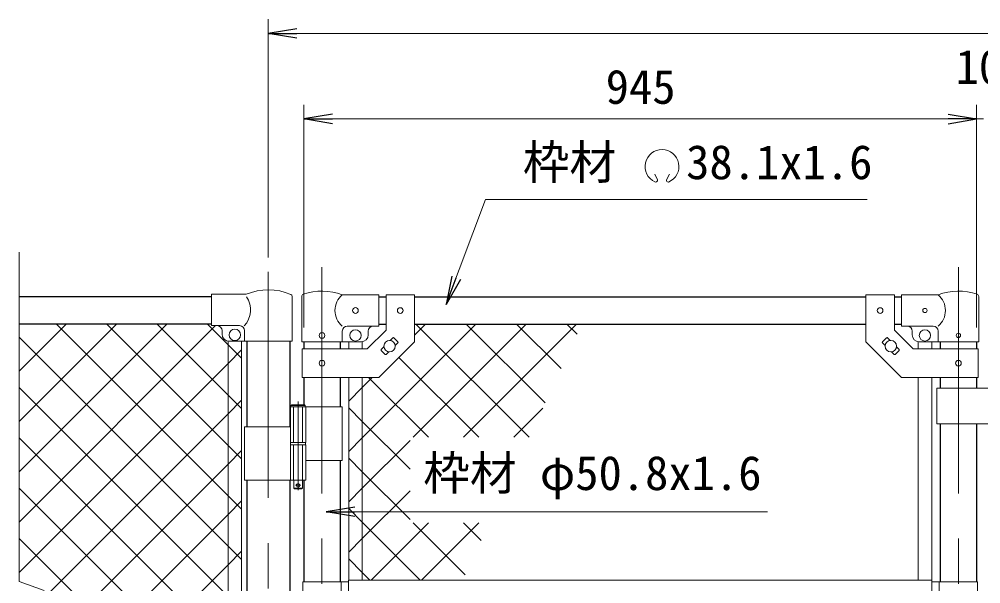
# Model space of a CAD drawing. Units: millimetres, scale not verified. Extents: x -4200 to 4200, y -2970 to 2970.
# Drawn here: x -108 to 1243, y -41 to 751 of the extents above; entities that cross this region are included whole.
import ezdxf
from ezdxf.enums import TextEntityAlignment as Align

# ---------------------------------------------------------------- set-up
doc = ezdxf.new("R2010")
doc.units = ezdxf.units.MM
doc.header["$LTSCALE"] = 10
doc.linetypes.add('DASHED', pattern=[7.5, 6, -1.5])
doc.linetypes.add('USER1', pattern=[50.8, 31.75, -6.35, 6.35, -6.35])
for name, color, linetype, lineweight in [('0-1_D-BMK', 2, 'USER1', 13), ('0-2_D-STR1', 1, 'Continuous', 25), ('0-3_D-STR3', 3, 'Continuous', 13), ('0-7_D-STR-DIM', 7, 'Continuous', 13), ('0-A_D-STR2', 7, 'Continuous', 13), ('0-B_D-STR-TXT', 7, 'Continuous', 13)]:
    doc.layers.add(name, color=color, linetype=linetype, lineweight=lineweight)
doc.layers.add('0-8_0', color=7, linetype='Continuous')
doc.styles.add('ＭＳ ゴシック', font='')
doc.styles.get('ＭＳ ゴシック').set_extended_font_data('MS Gothic')

# ---------------------------------------------------------------- blocks, each defined once
blk = doc.blocks.new('_Open')
at = {"layer": '0-8_0'}
blk.add_line((-10, 1.667), (0, 0), dxfattribs=at)
blk.add_lwpolyline([(-10, -1.667), (0, 0), (-10, 0)], dxfattribs=at)

msp = doc.modelspace()

# ---------------------------------------------------------------- linework, layer by layer
at = {"layer": '0-1_D-BMK'}
for p, q in [((241.99, 396.61), (241.99, -749.21)), ((317.39, 403.1), (317.39, -535.29)), ((1211.59, 403.1), (1211.59, -535.29)), ((283.83, 214.79), (283.83, 89.9)), ((287.46, 96.87), (280.21, 96.87))]:
    msp.add_line(p, q, dxfattribs=at)
at = {"layer": '0-2_D-STR1'}
for p, q in [((161.99, 361.37), (-108.01, 361.37)), ((397.39, 361.37), (407.39, 361.37)), ((447.39, 361.37), (1081.59, 361.37)), ((1121.59, 361.37), (1131.59, 361.37)), ((161.99, 323.37), (-108.01, 323.37)), ((397.39, 323.37), (407.39, 323.37)), ((447.39, 323.37), (1081.59, 323.37)), ((1121.59, 323.37), (1131.59, 323.37)), ((211.74, 299.07), (211.74, 178.87)), ((272.24, 299.07), (272.24, 178.87)), ((291.99, 298.37), (291.99, 288.32)), ((342.79, 298.37), (342.79, 288.32)), ((1186.19, 298.37), (1186.19, 288.32)), ((1236.99, 298.37), (1236.99, 288.32)), ((291.99, 248.32), (291.99, 209.87)), ((342.79, 248.32), (342.79, 206.87)), ((1186.19, 248.32), (1186.19, 233.32)), ((1236.99, 248.32), (1236.99, 233.32)), ((1186.19, 183.32), (1186.19, -38.63)), ((1236.99, 183.32), (1236.99, -38.63)), ((342.79, 131.87), (342.79, -38.63)), ((211.74, 103.87), (211.74, -53.13)), ((272.24, 103.87), (272.24, -53.13)), ((291.99, 103.87), (291.99, -38.63))]:
    msp.add_line(p, q, dxfattribs=at)
at = {"layer": '0-3_D-STR3'}
for p, q in [((161.99, 321.07), (161.99, 365.07)), ((210.86, 365.07), (161.99, 365.07)), ((275.39, 361.92), (275.39, 299.07)), ((288.84, 298.37), (288.84, 362.06)), ((397.39, 364.37), (345.94, 364.37)), ((397.39, 364.37), (397.39, 320.37)), ((407.39, 364.57), (407.39, 314.89)), ((407.39, 364.57), (447.39, 364.57)), ((447.39, 364.57), (447.39, 298.32)), ((1081.59, 364.57), (1081.59, 298.32)), ((1121.59, 364.57), (1081.59, 364.57)), ((1121.59, 364.57), (1121.59, 314.89)), ((1131.59, 364.37), (1183.04, 364.37)), ((1131.59, 364.37), (1131.59, 320.37)), ((1240.14, 298.37), (1240.14, 362.06)), ((201.59, 321.07), (161.99, 321.07)), ((176.99, 309.07), (176.99, 314.07)), ((208.59, 314.07), (208.59, 299.07)), ((345.94, 298.37), (345.94, 313.37)), ((397.39, 320.37), (352.94, 320.37)), ((380.82, 288.32), (407.39, 314.89)), ((382.39, 313.37), (382.39, 308.37)), ((1148.16, 288.32), (1121.59, 314.89)), ((1131.59, 320.37), (1176.04, 320.37)), ((1146.59, 313.37), (1146.59, 308.37)), ((1183.04, 298.37), (1183.04, 313.37)), ((185.49, 299.07), (185.49, -53.13)), ((275.39, 299.07), (186.99, 299.07)), ((204.49, 299.07), (204.49, -53.13)), ((288.84, 298.37), (345.94, 298.37)), ((345.94, 298.37), (372.39, 298.37)), ((354.89, 298.37), (354.89, 288.32)), ((373.89, 298.37), (373.89, 288.32)), ((413.27, 300.27), (416.99, 303.98)), ((418.4, 303.98), (424.06, 298.33)), ((1110.58, 303.98), (1104.92, 298.33)), ((1115.71, 300.27), (1111.99, 303.98)), ((1155.09, 298.37), (1155.09, 288.32)), ((1183.04, 298.37), (1156.59, 298.37)), ((1174.09, 298.37), (1174.09, 288.32)), ((1240.14, 298.37), (1183.04, 298.37)), ((289.69, 288.32), (380.82, 288.32)), ((289.69, 288.32), (289.69, 248.32)), ((400.72, 287.72), (404.44, 291.44)), ((400.72, 286.31), (406.38, 280.65)), ((407.79, 280.65), (411.51, 284.37)), ((420.34, 293.2), (424.06, 296.91)), ((1108.64, 293.2), (1104.92, 296.91)), ((1121.19, 280.65), (1117.47, 284.37)), ((1128.26, 286.31), (1122.6, 280.65)), ((1128.26, 287.72), (1124.54, 291.44)), ((1239.29, 288.32), (1148.16, 288.32)), ((1239.29, 288.32), (1239.29, 248.32)), ((354.89, 248.32), (354.89, -36.13)), ((373.89, 248.32), (373.89, -36.13)), ((1155.09, 248.32), (1155.09, -36.13)), ((1174.09, 248.32), (1174.09, -36.13)), ((1301.39, 233.32), (1181.39, 233.32)), ((1181.39, 233.32), (1181.39, 183.32)), ((273.03, 206.87), (273.03, 156.87)), ((345.94, 206.87), (273.03, 206.87)), ((273.83, 208.87), (274.83, 209.87)), ((273.83, 208.87), (273.83, 206.87)), ((273.83, 208.87), (293.83, 208.87)), ((292.83, 209.87), (274.83, 209.87)), ((294.63, 206.87), (294.63, 156.87)), ((345.94, 206.87), (345.94, 131.87)), ((273.03, 178.87), (208.69, 178.87)), ((208.69, 178.87), (208.69, 103.87)), ((1301.39, 183.32), (1181.39, 183.32)), ((294.63, 156.87), (273.03, 156.87)), ((294.63, 153.87), (273.03, 153.87)), ((273.03, 153.87), (273.03, 103.87)), ((273.33, 156.87), (273.33, 153.87)), ((294.33, 153.87), (273.33, 153.87)), ((294.33, 156.87), (294.33, 153.87)), ((294.63, 153.87), (294.63, 103.87)), ((345.94, 131.87), (294.74, 131.87)), ((294.63, 103.87), (208.69, 103.87)), ((289.83, 103.87), (289.83, 92.87)), ((278.83, 91.87), (277.83, 92.87)), ((288.83, 91.87), (278.83, 91.87)), ((288.83, 91.87), (289.83, 92.87)), ((290.39, -38.63), (290.39, -88.63)), ((290.39, -38.63), (354.49, -38.63)), ((344.39, -38.63), (344.39, -88.63)), ((1174.49, -36.13), (354.49, -36.13)), ((354.49, -91.13), (354.49, -36.13)), ((1174.49, -57.13), (1174.49, -36.13)), ((1238.59, -38.63), (1174.49, -38.63)), ((1184.59, -38.63), (1184.59, -57.13)), ((1238.59, -38.63), (1238.59, -57.13))]:
    msp.add_line(p, q, dxfattribs=at)
at = {"layer": '0-3_D-STR3', "linetype": 'DASHED'}
for p, q in [((277.53, 206.87), (277.53, 156.87)), ((290.13, 206.87), (290.13, 156.87)), ((277.53, 153.87), (277.53, 103.87)), ((290.13, 153.87), (290.13, 103.87))]:
    msp.add_line(p, q, dxfattribs=at)
at = {"layer": '0-3_D-STR3'}
for points in [[(289.69, 248.32), (397.39, 248.32), (447.39, 298.32)], [(1239.29, 248.32), (1131.59, 248.32), (1081.59, 298.32)], [(292.83, 209.87), (293.83, 208.87), (293.83, 206.87)], [(277.83, 103.87), (277.83, 92.87), (289.83, 92.87)]]:
    msp.add_lwpolyline(points, dxfattribs=at)
for centre, radius in [((364.39, 342.37), 4), ((427.39, 342.32), 4), ((1101.59, 342.32), 4), ((1164.59, 342.37), 3), ((194.99, 308.07), 8), ((317.39, 307.37), 4), ((364.39, 307.37), 8), ((1164.59, 307.37), 8), ((412.39, 292.32), 8), ((1116.59, 292.32), 8), ((1211.59, 307.37), 3), ((317.39, 268.32), 4), ((1211.59, 268.32), 4), ((283.83, 96.87), 2.5)]:
    msp.add_circle(centre, radius, dxfattribs=at)
for centre, radius, start, end in [((241.99, 291.37), 80, 66.89371, 112.90125), ((272.09, 361.92), 3.3, 0, 66.89371), ((292.14, 362.06), 3.3, 109.22051, 180), ((317.39, 289.64), 80, 69.0916, 109.22051), ((1211.59, 289.64), 80, 70.77949, 110.9084), ((1236.84, 362.06), 3.3, 0, 70.77949), ((183.46, 343.12), 33.4, 317.7041, 33.64086), ((364.14, 342.37), 28.55, 129.59418, 230.40582), ((1164.84, 342.37), 28.55, 309.59418, 50.40582), ((169.99, 314.07), 7, 0, 90), ((201.59, 314.07), 7, 0, 90), ((352.94, 313.37), 7, 90, 180), ((389.39, 313.37), 7, 90, 180), ((1139.59, 313.37), 7, 0, 90), ((1176.04, 313.37), 7, 0, 90), ((186.99, 309.07), 10, 180, 270), ((372.39, 308.37), 10, 270, 0), ((417.69, 303.28), 1, 45, 135), ((423.35, 297.62), 1, 315, 45), ((1105.63, 297.62), 1, 135, 225), ((1111.29, 303.28), 1, 45, 135), ((1156.59, 308.37), 10, 180, 270), ((401.43, 287.01), 1, 135, 225), ((1127.55, 287.01), 1, 315, 45), ((407.09, 281.36), 1, 225, 315), ((1121.89, 281.36), 1, 225, 315)]:
    msp.add_arc(centre, radius, start, end, dxfattribs=at)
at = {"layer": '0-7_D-STR-DIM'}
for p, q in [((241.99, 416.61), (241.99, 751.37)), ((281.99, 731.37), (2201.99, 731.37)), ((291.99, 318.37), (291.99, 631.37)), ((1236.99, 318.37), (1236.99, 631.37)), ((1236.99, 318.37), (1236.99, 631.37)), ((1196.99, 611.37), (331.99, 611.37)), ((1196.99, 611.37), (1156.99, 611.37)), ((1236.99, 611.37), (1246.99, 611.37)), ((-108.01, -37.98), (-108.01, 424.37)), ((-72.77, -50.81), (-108.01, -37.98))]:
    msp.add_line(p, q, dxfattribs=at)
at = {"layer": '0-A_D-STR2'}
for p, q in [((-108.01, 257.38), (-42.02, 323.37)), ((-108.01, 186.67), (28.69, 323.37)), ((-108.01, 115.96), (99.4, 323.37)), ((-108.01, 45.25), (167.81, 321.07)), ((185.49, 82.19), (-55.69, 323.37)), ((185.49, 152.9), (15.02, 323.37)), ((185.49, 223.61), (85.73, 323.37)), ((185.49, 294.32), (156.44, 323.37)), ((445.45, 164.39), (604.43, 323.37)), ((447.39, 307.75), (463.01, 323.37)), ((608.31, 164.39), (449.33, 323.37)), ((516.16, 164.39), (675.14, 323.37)), ((630.95, 212.46), (520.04, 323.37)), ((653.44, 260.68), (590.75, 323.37)), ((675.93, 308.91), (661.47, 323.37)), ((204.49, 275.32), (185.49, 294.32)), ((537.6, 164.39), (425.53, 276.46)), ((466.89, 164.39), (382.96, 248.32)), ((179.39, -53.13), (-108.01, 234.26)), ((204.49, 204.61), (185.49, 223.61)), ((185.49, 197.32), (204.49, 216.32)), ((373.89, 186.68), (354.89, 205.68)), ((586.87, 164.39), (627.47, 204.98)), ((-75.47, -63.63), (185.49, 197.32)), ((441.09, 119.48), (373.89, 186.68)), ((119.18, -63.63), (-108.01, 163.55)), ((204.49, 133.9), (185.49, 152.9)), ((373.89, 92.83), (441.09, 160.03)), ((185.49, 126.61), (204.49, 145.61)), ((-4.75, -63.63), (185.49, 126.61)), ((373.89, 115.97), (354.89, 134.97)), ((441.09, 48.77), (373.89, 115.97)), ((48.47, -63.63), (-108.01, 92.84)), ((204.49, 63.19), (185.49, 82.19)), ((354.89, 73.83), (373.89, 92.83)), ((373.89, 22.12), (441.09, 89.32)), ((185.49, 55.9), (204.49, 74.9)), ((65.96, -63.63), (185.49, 55.9)), ((386.35, -36.13), (466.87, 44.39)), ((518.52, -28.66), (445.47, 44.39)), ((457.06, -36.13), (537.58, 44.39)), ((541, 19.57), (516.18, 44.39)), ((-22.24, -63.63), (-108.01, 22.13)), ((354.89, 3.12), (373.89, 22.12)), ((185.49, -14.81), (204.49, 4.19)), ((136.67, -63.63), (185.49, -14.81))]:
    msp.add_line(p, q, dxfattribs=at)
for points in [[(354.89, 144.54), (373.89, 163.54), (533.72, 323.37)], [(204.49, -7.53), (185.49, 11.47), (-108.01, 304.97)], [(-108.01, -25.47), (185.49, 268.03), (204.49, 287.03)], [(354.89, 215.25), (373.89, 234.25), (387.96, 248.32)], [(455.28, -36.13), (373.89, 45.26), (354.89, 64.26)], [(384.57, -36.13), (373.89, -25.45), (354.89, -6.45)]]:
    msp.add_lwpolyline(points, dxfattribs=at)
at = {"layer": '0-B_D-STR-TXT'}
for p, q in [((788.78, 525.75), (784.95, 533.96)), ((801.36, 525.74), (805.89, 533.58))]:
    msp.add_line(p, q, dxfattribs=at)
for points in [[(1083.32, 498.46), (547.12, 498.46), (492.56, 352.8)], [(943.38, 59.61), (522.55, 59.61), (325.4, 59.61)]]:
    msp.add_lwpolyline(points, dxfattribs=at)
for centre, radius, start, end in [((795.07, 544.63), 23.75, 292.92895, 245.65759), ((786.32, 525.29), 2.5, 245.55066, 10.6575), ((803.82, 525.28), 2.5, 169.34241, 276.63708)]:
    msp.add_arc(centre, radius, start, end, dxfattribs=at)

# ---------------------------------------------------------------- block references
at = {"layer": '0-7_D-STR-DIM', "xscale": 4, "yscale": 4, "rotation": 180}
for p in [(241.99, 731.37), (291.99, 611.37)]:
    msp.add_blockref('_Open', p, dxfattribs=at)
at = {"layer": '0-7_D-STR-DIM', "xscale": 4, "yscale": 4}
msp.add_blockref('_Open', (1236.99, 611.37), dxfattribs=at)
msp.add_blockref('_Open', (1236.99, 611.37), dxfattribs=at)
at = {"layer": '0-B_D-STR-TXT', "xscale": 4, "yscale": 4}
for p, rotation in [((491.85, 350.93), 249.46512), ((323.4, 59.61), 180)]:
    msp.add_blockref('_Open', p, dxfattribs=dict(at, rotation=rotation))

# ---------------------------------------------------------------- texts
at = {"layer": '0-7_D-STR-DIM', "style": 'ＭＳ ゴシック'}
for s, p in [('10', (1207.59, 646.12)), ('945', (716.02, 618.12))]:
    msp.add_text(s, height=48.09, dxfattribs=at).set_placement(p, align=Align.BOTTOM_LEFT)
at = {"layer": '0-B_D-STR-TXT', "style": 'ＭＳ ゴシック'}
for s, p in [('枠材 \u300038.1x1.6', (599.56, 512.32)), ('枠材 φ50.8x1.6', (459.62, 75.75))]:
    msp.add_text(s, height=48.09, dxfattribs=at).set_placement(p, align=Align.BOTTOM_LEFT)

doc.saveas('drawing.dxf')
